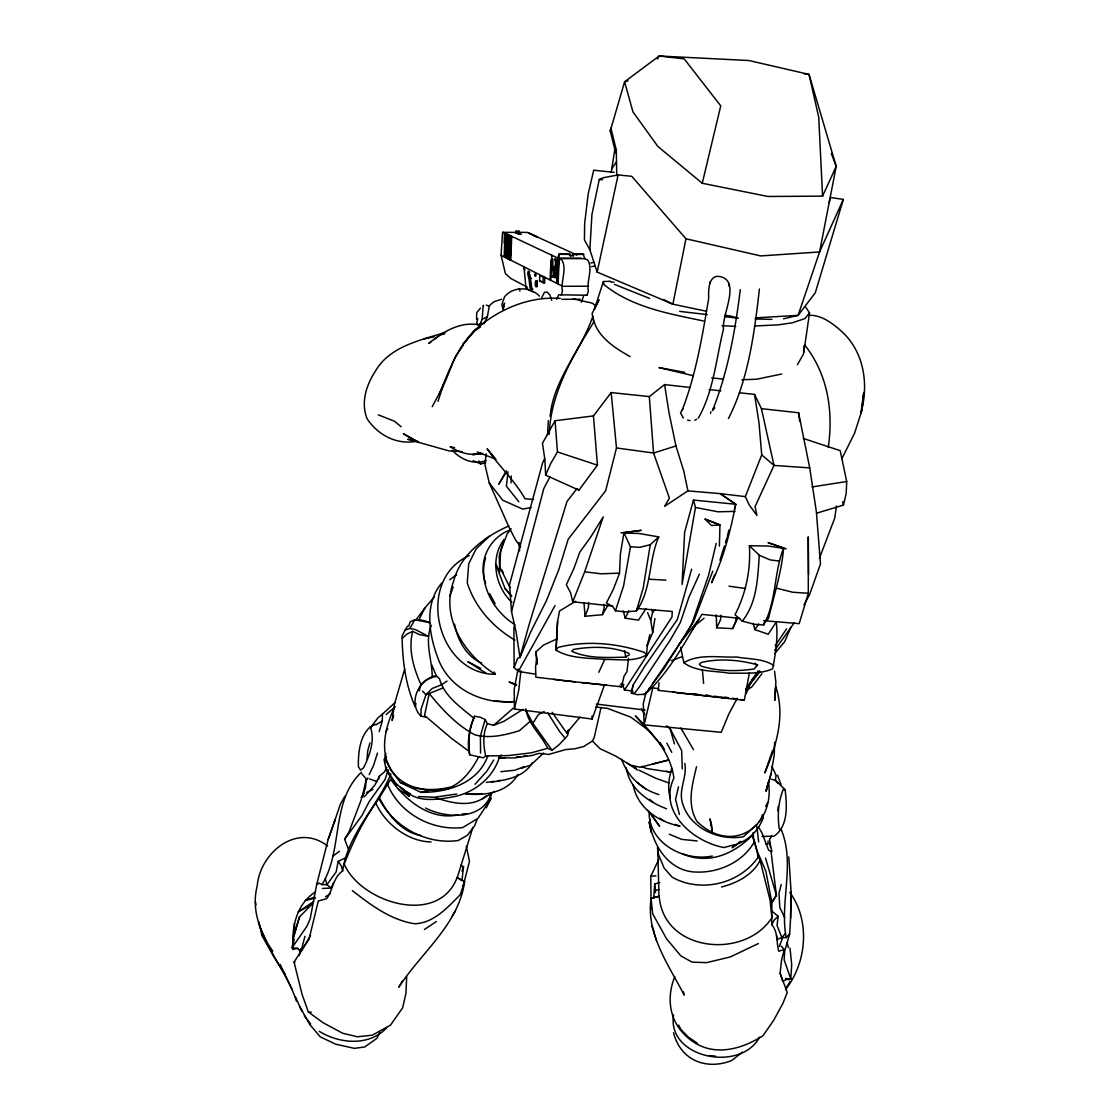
<?xml version="1.0" encoding="UTF-8"?>
<svg xmlns="http://www.w3.org/2000/svg" width="1120" height="1120" viewBox="0 0 1120 1120"><rect width="100%" height="100%" fill="white"/><g stroke="black" fill="none" stroke-linecap="round" stroke-linejoin="round"><path stroke-width="1.5" d="M480.578 753.074L480.41 735.98L485.142 719.53L480.004 717.164L474.628 716.254C469.714 728.154 466.41 742.252 469.714 754.768L483.238 757.82L486.038 755.86M759.402 289.03C754.572 332.066 748.328 379.988 728.42 418.558M554.54 273.756C554.456 283.808 558.852 268.73 555.016 266.392L554.974 277.704L552.664 265.944L552.58 259.014L552.398 265.916L554.512 277.676L553.154 274.12L553.728 267.456M749.378 545.692C750.904 569.576 745.948 593.488 735.028 614.782L742.28 621.138L753.984 624.218L763.63 624.988C776.692 601.076 773.696 572.978 783.58 548.198L768.054 542.598L786.142 548.814L768.404 546.042L749.378 545.692L759.262 555.226L770.168 559.902L778.96 561.036M292.936 942.984C292.152 923.72 298.298 902.664 315.448 891.926M674.814 976.612C666.904 995.792 668.654 1017.954 683.466 1033.452C706.286 1058.008 737.436 1052.016 763 1035.706L773.612 1020.418L783.034 1003.128L787.262 992.376L780.108 973.252L781.578 959.952L784.28 949.592L778.736 951.216C776.258 942.368 778.246 932.064 771.75 924.616L771.862 902.51L765.87 871.22L757.372 851.69L753.606 838.852L753.172 832.636M425.488 717.122L420.966 716.1L421.078 709.17L425.95 694.792L432.18 688.506L441.644 684.698L447.062 681.072M785.624 978.32L788.62 979.79L790.79 978.894L784.154 959.91L784.672 951.202L789.67 933.884L790.594 917.966L791.07 891.632L788.816 856.856M790.594 917.966L791.07 891.632M379.176 731.682L382.27 721.042L382.452 714.112L395.066 702.562M671.734 768.096L670.796 772.24C668.388 780.472 667.758 789.866 670.32 798.098M719.404 546.112L719.936 524.916L705.11 519.106L711.508 525.504L719.936 524.916L705.11 519.106M511.042 482.902L511.238 476M658.784 859.446L650.804 876.246L651.042 909.174M682.234 410.032C696.052 374.248 702.366 335.93 708.708 298.228C708.232 288.848 708.862 272.132 722.75 277.34C739.62 284.298 721.336 316.526 723.52 329.056C716.086 358.638 713.664 391.552 698.278 418.166M476.546 319.326L476.77 312.564L480.452 308.084M774.662 742.196L774.242 755.048L771.022 773.92L766.094 791.014L768.138 782.698M776.58 935.424L777.042 939.568L781.844 937.524L786.198 937.65C779.45 902.02 795.522 863.8 781.2 829.486M527.38 287.196L510.86 278.502L505.442 273.644L501.074 255.29L502.572 232.358L527.338 232.4L576.968 255.08M504.154 243.082L504.546 232.946M504.168 256.858L505.092 233.198M504.966 257.25L505.162 252.182M505.288 248.794L505.694 238.658M505.47 257.502L506.394 233.814M506.268 257.908L506.8 244.356M506.8 258.174L507.738 234.458M507.598 258.58L507.934 250.096M508.41 238.224L508.536 234.836M508.102 258.832L509.04 235.074M508.914 259.238L509.04 255.836M509.516 243.95L509.642 240.548M510.356 235.69L509.418 259.504L510.258 259.924M803.586 352.338L803.838 345.898M510.398 256.522L510.804 246.302M510.944 242.9L511.21 236.096L510.412 236.656M775.418 687.75L774.9 700.364L775.866 682.066L774.536 671.16M406.672 976.794L405.986 993.16L402.64 1007.846L390.446 1025.178L372.4 1035.146L357.588 1036.798L342.79 1033.298L323.162 1022.784L308.35 1011.99L301.952 993.958L294.056 962.038L309.05 939.148L318.29 901.012L326.746 898.632C332.906 889.896 333.242 877.254 342.65 870.982C347.802 833.924 377.174 807.254 390.922 773.892M803.25 438.438L840.196 450.66L846.706 481.53L846.188 493.514L843.43 505.106L816.62 513.184M539.532 281.176L539.77 275.632L544.838 277.396L544.6 282.94L539.532 281.176L541.114 281.162M543.004 282.954L543.242 277.396M550.088 279.958L550.97 259.952M550.746 280.294L551.852 255.262M556.626 283.08L557.914 283.248L556.626 283.08L557.704 259.126L558.67 259.126L558.138 271.11M556.948 283.248L557.704 259.126M557.97 270.172L558.502 258.398M557.662 281.372L557.816 277.956M558.082 283.976L559.216 258.734M619.542 573.146L620.396 553.952L623.938 532.742L641.326 530.334L621.026 532.826L639.478 533.554L658.756 536.914C648.312 560.602 651.868 589.722 636.426 610.974L625.296 611.884L615.454 610.792L612.626 606.522L606.438 602.98L613.424 589.134L619.542 573.146L600.908 573.804L584.696 571.802L572.754 601.776L612.724 606.074M768.124 840.938L767.97 844.186L765.464 843.738M575.638 601.216L559.524 611.044L557.564 621.446L556.052 650.174C570.416 658.798 588.504 657.846 604.744 659.428C618.604 659.288 633.99 662.186 646.52 654.99L647.402 644.784L647.15 645.736L652.708 632.506L654.948 618.506M588.658 602.532L588.392 607.6L585.088 616.28L602.406 614.698L608.062 605.052M557.564 621.446L556.052 650.174L557.998 647.458C586.026 640.234 617.274 643.062 644.518 652.484L646.52 654.99M547.54 434.644L548.324 420.714M706.482 311.234L672.868 304.192L597.156 272.104L589.876 249.704L591.92 214.634L599.284 179.48L603.4 177.716L618.114 174.93L631.764 176.316L685.958 238.77L760.676 255.92L819.574 251.958L843.332 199.402L830.55 197.54L829.052 202.566M828.254 447.44C833.504 410.984 827.82 374.542 804.874 345.156M777.868 810.922L778.176 806.414M759.262 555.226C757.778 577.766 757.106 602.714 742.28 621.138M367.038 759.206L367.71 750.946L369.936 742.91M716.24 614.782L716.66 627.802L732.55 628.642L737.8 617.946M649.124 811.454C648.27 843.234 683.956 861.854 712.334 856.03M720.916 615.286L720.496 619.92L716.66 627.802M749.448 672.588L744.296 700.294L658.308 690.354L659.036 682.794M680.624 647.192L683.816 662.718C696.542 672.196 714.252 670.53 729.274 673.246C743.736 672.77 758.996 674.758 772.618 668.85C775.488 653.968 778.162 638.036 776.328 622.776M740.306 289.674C735.154 330.596 728 372.134 712.488 410.494L714.77 407.764L713.118 408.968M714.588 574.714L711.592 582.75C723.548 558.264 730.492 530.894 735.742 504.266L720.216 493.626L687.904 490.882L664.594 506.352L669.382 498.12L653.562 453.026L649.306 396.592L664.594 384.594L690.326 387.492M550.116 416.276C553.588 378.91 581.434 350.448 592.872 316.148C595.448 335.72 614.348 347.774 630.154 356.622M863.814 392.462L861.812 410.718L854.56 433.258L841.932 458.57M486.164 453.768L484.96 464.674L489.244 482.902L509.334 527.842L515.62 540.078L520.632 546.826M507.99 471.828L506.394 486.192L518.812 501.76M520.898 670.712L518.714 690.41L514.416 709.03L592.144 719.026L604.352 685.272M771.68 910.938L778.12 916.244L777.056 925.526L781.844 937.524L785.274 933.618M293.44 944.44L294.014 939.372M628.516 658.434L626.962 671.594L623.98 676.382L621.6 686.826L561.862 680.456M573.482 255.752L572.838 254.086L573.482 255.752L570.22 255.752L569.576 254.072L559.076 254.058L557.76 258.048M696.514 766.724C692.244 784.868 686.714 803.544 696.808 821.254C732.102 855.876 775.334 826.266 768.46 781.998M393.722 708.988C384.02 730.324 378.056 758.324 396.886 776.874C411.432 791.084 433.104 791.616 451.724 786.758C464.044 780.5 472.416 768.908 478.66 756.896M863.702 392.588L860.902 413.21C869.064 383.964 864.15 350.924 840.35 330.274C831.46 322.504 820.722 314.594 808.318 315.322M557.396 638.736L543.41 645.134L536.032 651.84L536.732 658.574L535.598 666.806L535.822 677.194L575.036 681.814M683.466 991.9L684.236 995.134C668.724 965.062 645.904 933.94 651.07 898.366L653.744 897.806L654.668 884.016L659.694 882.588M805.854 307.328L809.522 312.83L806.89 331.184L803.53 353.962L797.454 364.588M836.472 506.002L834.764 518.014L819.378 558.376M783.58 548.198C781.634 572.376 773.948 595.224 768.488 618.632L764.89 621.166L763.63 624.988M693.462 500.066L695.478 507.472L682.066 584.444L684.614 532.252L693.462 500.066L735.742 504.266L734.342 509.18M710.542 413.392L710.808 411.698M460.754 865.312L463.512 866.726L461.958 880.656L457.254 877.576L464.604 881.622C458.752 924.546 421.078 952.56 398.832 987.21L402.276 981.204M611.212 172.354L615.146 147.28M503.846 307.314L504.546 303.142L503.734 306.194M559.076 254.058L558.95 258.608L584.752 258.65L583.212 254.114L572.838 254.086M623.938 532.742L630.448 546.77L623.602 585.83L615.454 610.792M328.174 839.496L334.978 820.162L328.174 839.496L316.638 884.674L310.198 918.708L307.034 926.072L292.138 947.702L292.866 949.494L297.808 948.206M554.736 259.336L555.086 258.692L554.988 260.834M658.756 536.914L650.258 544.74L643.216 587.916L636.426 610.974M299.292 955.5L300.58 948.822M518.084 669.018L514.192 689.29L514.416 709.03M316.638 884.674L319.018 883.05L322.042 884.576C343.448 849.926 330.386 801.43 361.466 772.212M345.982 857.654L338.24 861.294L336.14 871.92L326.956 884.702L322.042 884.576M431.368 625.338C424.2 642.516 432.488 659.96 432.194 677.614C416.948 681.8 408.688 704.704 420.966 716.1M685.958 238.77L672.868 304.192L663.53 299.558M691.656 569.142L677.32 619.584L644.672 666.4L633.038 685.188L631.414 693.224L637.14 694.666L645.554 694.204L685.692 634.816L691.866 623.77L708.652 575.036L716.198 543.354M477.82 318.598L476.756 322.91L478.562 325.57L480.354 323.386L484.12 323.596L487.396 316.666L489.37 305.676L493.878 301.756L501.648 299.222M415.954 703.57L415.226 706.79C405.258 684.32 402.472 660.212 402.066 635.936L405.104 630.112L409.92 628.46L415.492 629.622L428.498 636.398L419.202 634.522L412.734 631.358C408.002 649.124 413.504 668.22 420.966 684.53L419.202 690.83M610.232 130.984L610.876 128.086L616.308 149.954L615.678 152.936L610.26 131.012L624.596 81.788L659.176 56L748.944 60.522L809.032 74.41L836.22 166.348L819.574 251.958L798.084 315.378L783.524 318.808M600.95 707.924L594.202 737.562L592.368 741.062L583.632 746.55L574.392 748.86L565.824 749.518L548.66 754.446L539.448 753.382M597.156 272.104L618.114 174.93M568.82 730.072L567.574 735.672L559.286 744.52L552.104 750.246L547.722 748.272C541.268 734.846 527.842 724.01 525.784 708.89M737.268 698.208L728.798 714.098L721.224 732.326L644.154 724.878L652.778 687.904L657.804 688.506M727.398 536.396L728.854 530.096M678.482 786.87L675.556 799.316L679.406 814.464M831.292 153.412L836.22 166.348L822.57 196.126L767.97 196.49L702.254 183.26L720.748 105.854L684.194 58.898L659.176 56L657.51 59.052M292.992 938.098L294.182 933.142M652.708 632.506L650.706 620.326L652.638 612.304L654.766 609.882M647.15 645.736L649.866 634.578M646.142 691.992L643.272 703.682L644.154 724.878M469.21 555.618C414.512 579.852 436.478 674.254 495.278 674.31C464.968 655.438 440.244 617.89 453.502 581.56C460.39 554.582 484.512 536.676 508.83 525.966M772.576 750.54L764.806 772.912C776.454 745.836 785.582 715.246 775.6 686.126M781.214 884.52L778.988 893.41L779.786 907.438L784.714 917.728M649.306 396.592L611.17 392.574L616.49 447.972L605.654 490.756L568.19 539.252L558.684 569.982L546.462 600.642L530.922 631.484L519.974 657.398L517.65 658.322L514.122 667.548L518.336 671.44L535.57 674.184M602.406 614.698L604.226 607.502L603.848 604.366M378.672 779.24L379.456 776.132L384.58 771.806L386.666 767.158M651.098 832.202L649.25 822.416L650.062 819.266M313.642 901.628L298.228 911.876L311.64 904.568L299.516 916.916L294.42 932.708L292.138 947.702L297.402 948.444L301 951.468L304.948 936.32M611.17 392.574L593.46 415.912L597.436 465.164L578.928 490.154L577.052 488.544L567.028 501.438L529.354 623.7L519.974 657.398L516.082 631.96L511.518 611.618L543.802 488.572L549.934 476.924M541.702 297.766L544.488 292.264L547.26 292.152L549.906 295.078L551.712 300.272M633.038 685.188L631.414 693.224L634.732 693.014L639.534 686.686L670.46 639.688L680.274 622.65L689.094 596.82L699.412 574.154M299.516 916.916L294.588 934.318L294.392 923.356M766.094 791.014L771.022 773.92M404.684 669.102L394.534 703.808L392.126 720.51L393.652 715.54M514.822 624.666L513.898 627.802L514.122 667.548M408.8 626.206L410.102 621.852L414.722 619.78L428.792 622.37M808.584 574.42L808.262 536.872L808.304 593.292L799.19 623.658L763.56 620.648M843.332 199.402L815.29 292.782L798.084 315.378L755.426 317.842M535.836 273.798L535.906 276.08M536.914 285.698L536.522 286.678A2.954 0.91 89.6 0 1 535.598 286.188L535.304 284.858A3.29 1.008 89.6 0 1 535.43 281.722L535.822 280.756A2.954 0.91 89.6 0 1 536.76 281.232L537.054 282.562M463.092 886.172L469.476 861.322L466.34 846.342M728.784 285.81L729.274 284.27M388.122 769.678L385.07 779.492L369.25 801.5L361.914 815.584L344.652 839.3L348.264 848.848M610.4 281.246L603.4 281.568L594.37 309.344L598.99 299.782L592.116 313.474L593.712 322.14C572.642 356.132 550.578 393.218 549.234 434.308M719.964 560.266L724.43 545.944M725.41 542.766L726.894 537.992M552.734 277.004C551.88 276.64 550.578 275.604 551.824 276.766C553.28 275.366 551.488 277.676 552.748 275.688M377.468 753.074L373.618 765.282L369.152 774.648M557.102 275.59L555.94 277.704L554.666 276.486M457.254 877.576L472.892 827.442M410.522 793.898C396.592 786.898 380.086 770.154 385.882 753.508M438.004 401.324L443.786 383.586M469.714 754.768C468.398 741.902 468.524 728.07 474.628 716.254M464.604 881.622L460.292 894.684C447.636 907.34 433.972 923.062 414.708 923.762C390.81 920.066 370.944 905.128 352.38 890.638M461.986 871.276L463.512 866.726M581.252 302.19L583.492 296.38M782.726 937.398L779.296 946.54M584.696 571.802L603.218 516.894L590.618 537.166L579.81 552.146L574.042 568.12L566.356 584.738L570.542 592.732L572.754 601.776M333.816 823.396L340.34 804.286L344.904 796.194M673.54 1014.958C666.722 1058.232 740.572 1072.848 759.584 1037.162M491.372 792.904C483.644 820.428 446.404 818.72 425.558 808.052M754.544 394.38L761.446 408.674L773.99 465.43L755.062 506.632L756.938 515.452L749.21 504.924L745.318 496.636L761.726 454.86L758.982 422.744L754.544 394.38L739.396 392.784M449.862 596.12L453.208 586.922M485.142 719.53L487.396 723.66C482.552 733.726 483.364 745.304 485.632 755.93L508.102 755.594L531.132 752.864L547.722 748.272M485.562 557.816C478.128 582.666 492.59 610.288 513.744 623.882M476.924 819.924L474.684 825.748L467.278 835.366L458.178 840.518C426.328 844.998 393.512 826.896 378.938 798.462L390.726 779.338C405.65 800.66 430.528 820.806 458.08 814.856M361.382 799.414L349.034 831.838L344.652 839.3M712.754 571.158L693.784 621.166L664.118 668.458L652.624 683.732M499.772 756.028C493.682 777.448 474.712 792.61 453.166 796.852C437.556 799.498 419.384 802.802 406.154 791.7M556.556 299.348L558.796 294.77L587.16 295.26L588.294 291.032C586.348 281.232 593.292 269.052 587.748 260.022L584.864 258.706M438.816 395.15C448.644 371.938 456.932 347.004 475.846 329.28C498.918 309.05 529.228 296.142 560.294 298.41M444.514 383.39L455.14 357.238L463.064 345.394M790.832 627.284L784.7 641.676L774.816 653.45M658.308 690.354L658.658 689.556M322.462 888.468L331.142 888.048L333.354 882.952M578.928 490.154L545.636 475.16L550.676 463.568L557.466 451.948L555.03 420.756L593.46 415.912M732.55 628.642L735.84 621.236L735.728 617.862M409.92 628.46L414.722 619.78M480.354 323.386L482.16 319.382L483.196 305.326L483.63 305.984M765.702 806.568L767.536 802.522M487.802 756.014C477.708 783.454 447.706 792.568 420.938 792.358L400.428 782.53L390.936 770.252L386.218 760.956L386.008 756.49M598.794 672.308L604.744 659.428M762.09 836.472L774.06 836.178C788.55 826.238 786.982 805.07 785.078 789.67L775.446 780.276L771.512 779.338M544.6 458.78L542.514 463.176L509.516 584.738L511.518 611.618M746.032 693.742L752.766 678.622M645.96 608.65L638.47 620.144L625.198 618.142L628.782 610.806M770.392 838.474L771.68 835.884M486.29 807.8L490.798 798.798L490.616 794.178M457.24 877.198C438.76 926.968 360.864 902.79 344.218 864.122C353.29 840.854 364.518 817.964 379.47 797.916C387.94 814.478 401.632 832.51 421.036 835.52M552.174 712.348L566.748 733.012L568.204 730.1M434.378 596.932L424.872 608.006L419.006 619.654L425.894 621.124L430.206 623.252M379.456 776.132L374.878 785.12L364.042 797.034M379.876 1032.542L376.88 1038.338L364.7 1046.99L354.382 1048.362L335.622 1044.162L320.264 1036.854L309.568 1024.268L299.964 1006.81M643.706 694.638L647.22 692.174L649.488 687.89M432.194 406.7L443.884 384.888M537.082 280.756L536.704 281.722A3.29 1.022 89.6 0 0 536.564 284.858L536.858 286.188A2.954 0.91 89.6 0 0 537.068 286.608M771.75 924.616L774.2 920.08L778.12 916.244M794.374 622.608L774.676 650.314M803.95 604.996L809.536 594.72L820.484 563.962L816.368 511.7L809.718 467.88L798.588 412.762L761.446 408.674M739.816 618.394L701.932 614.348C685.412 641.018 670.306 670.824 647.22 692.174M367.164 778.246L365.526 781.242L367.976 778.176M555.03 420.756L542.472 443.268L544.894 459.746L545.636 475.16M506.338 470.904L498.778 484.232L506.618 471.478M555.016 605.626L518.336 671.44M301 951.468L310.534 935.648M532.126 762.874C524.23 777.126 506.128 779.94 491.498 782.194M785.722 988.778L790.132 981.484M405.104 630.112L407.61 625.982M633.094 691.096L624.498 690.074L672 616.938L672.224 611.478L637.042 608.468M493.696 760.06L486.668 771.456L475.006 784.252M552.104 750.246L532.868 723.352L538.384 714.56L544.18 711.55M385.938 731.556L387.702 728.742M452.228 915.978L455.532 910.84M611.744 168.994L616.308 161.98M361.046 797.832L363.986 793.366M490.798 798.798L478.002 818.314L462.756 827.54C431.858 831.124 398.916 813.162 387.422 783.902M441.854 582.904C423.08 605.01 429.422 637.154 439.348 661.794C452.088 690.732 484.12 704.494 514.458 701.512M785.512 989.632C806.834 962.528 810.418 920.654 789.824 892.43M682.5 853.888C708.456 864.934 733.32 854.322 752.108 835.534L754.418 841.666C743.162 861.98 718.956 872.928 696.234 872.074C669.354 871.5 653.562 846.51 649.25 822.416M775.208 645.68L786.562 628.88M657.412 847.756L658.504 854.504L664.146 868.126L672.238 877.254C700.966 893.284 739.83 883.988 758.38 856.856L757.554 854.84L760.116 860.384C752.71 875 736.792 883.078 721.49 886.998M745.738 689.01L758.142 670.852M692.888 629.006L695.8 624.792L704.046 618.226M776.51 621.572L768.236 634.242L754.796 629.608L758.646 624.036M759.612 670.88L750.582 683.186L759.962 671.594M518.014 774.396C507.29 792.918 484.778 795.872 465.346 793.884L481.992 793.856M416.066 619.738L424.872 608.006M370.342 727.888L377.874 717.892L382.452 714.112M761.908 673.708L751.828 686.896L746.34 690.606M756.952 824.446L743.316 836.752C718.774 841.274 689.038 827.848 682.304 802.452C678.496 789.11 687.47 776.72 684.754 763.406M759.08 821.674L761.208 818.902L762.356 814.744L763.252 817.992C758.954 829.094 750.428 838.992 739.06 843.15M786.198 937.65L789.67 933.884M511.126 528.808L507.178 533.89L500.654 550.788L499.702 566.902L510.104 587.734M543.592 753.004L530.74 765.058L521.178 768.376M756.658 665.868L754.264 668.92C736.792 671.58 718.438 671.384 701.428 666.218L699.328 664.216L701.596 662.354C720.118 658.168 739.606 659.904 757.764 664.888L756.658 665.868L755.146 663.068M809.522 312.83L805.014 318.542L792.078 322.868L778.176 324.87L754.446 325.99M679.028 644.252L698.754 619.528M566.748 733.012L580.062 717.038M538.538 753.424L532.238 755.44L514.22 757.918L498.526 757.918L501.466 754.978M489.748 535.892L476.196 548.8L468.72 563.724L467.264 582.778C474.88 607.194 493.094 627.368 514.92 640.108M402.416 638.274L407.064 633.976L412.734 631.358M487.396 723.66L493.598 725.326L513.254 708.232M420.966 684.53L425.964 680.008L433.23 676.032L436.562 676.27L439.53 678.79C444.206 696.276 460.74 707.154 473.942 718.312M530.096 721.378L519.372 730.702C504.98 735.056 489.58 738.962 474.698 734.72C456.638 725.116 442.022 709.38 429.254 693.546L425.95 694.792L422.45 691.04M386.204 714.546L395.318 706.65M683.074 408.506L680.484 412.958L683.368 417.998M555.1 266.728L555.814 259.028L555.898 265.944L557.354 269.934M386.596 1027.866C369.208 1046.5 339.304 1043.882 319.242 1031.282M742.35 1052.156L731.794 1060.5C706.356 1070.538 680.652 1060.5 673.498 1032.738M523.166 709.24L503.986 721.28L493.598 725.326M740.502 841.428L732.13 847.728L741.258 841.568M333.116 856.002L339.416 851.27M435.778 797.804C452.018 803.264 471.996 807.996 486.43 795.83M431.368 341.544L428.806 343.448C442.61 331.912 460.25 321.216 478.94 324.842M433.93 339.626L440.328 334.838L444.794 333.886M449.694 579.74L456.568 574.84M494.648 791.392L482.286 798.938M473.494 331.688L480.62 326.83M325.5 896.784L330.428 893.466M424.396 929.502L436.38 921.522M370.314 726.852C359.646 736.204 358.162 753.074 358.372 766.626L360.486 770.154L363.636 767.76C369.642 755.496 375.312 740.236 370.314 726.852L375.312 724.346M561.33 295.372L562.422 291.116C560.504 281.26 567.28 269.108 561.862 259.98L503.076 232.26M683.816 662.718C699.272 653.38 719.292 657.79 736.596 657.006C749.028 659.246 763 658.392 773.934 665.546M375.9 724.836L382.27 721.042M510.286 529.872C489.006 537.712 477.568 561.834 485.674 583.226M482.16 319.382L487.396 316.666M758.422 943.544L730.324 956.928L706.622 962.64L692.062 962.122L680.904 955.948L666.638 938.924L652.652 913.752L651.07 898.366L659.218 896.224C663.32 952.112 744.562 960.05 771.834 917.784L770.14 900.438L760.116 860.384M625.66 656.712L629.118 655.074L628.95 653.338C611.618 646.128 591.794 646.24 573.468 649.46L571.746 651.28C588.686 659.008 608.384 657.454 626.542 657.146L625.66 656.712L624.54 650.552M366.562 792.47L372.89 789.488M694.722 420.238L696.64 419.37M510.65 236.768L511.728 236.334L510.776 260.176L509.74 259.616M524.048 766.724L514.836 770.238L500.85 771.666M671.16 660.702L681.52 656.95M653.744 897.806L659.218 896.224M314.762 897.134L305.34 900.354L315.546 898.1M442.61 688.058L429.254 693.546L424.522 715.428L451.78 738.584L468.188 750.708M664.594 384.594L669.088 413.168L675.948 445.956L653.562 453.026L616.49 447.972M433.65 677.166L436.562 676.27L431.648 664.748M444.696 332.556C419.524 340.536 389.354 346.57 375.242 371.42C366.156 385.322 360.682 402.612 367.08 418.768C378.056 435.232 397.236 445.326 417.074 441.126M539.518 296.142C530.418 286.566 513.324 286.132 504.616 296.688L501.788 304.724L502.992 308.812M735.154 844.578L723.968 847.518C693.49 842.016 657.776 811.58 673.89 778.134C670.628 752.626 652.512 733.474 635.404 715.82L662.578 746.508M463.4 814.604L466.634 813.764M652.876 763.98L668.542 760.032L640.262 767.256L630.476 765.198L615.706 756.07L600.068 748.692L592.368 741.062M627.984 80.948L624.596 81.788L632.968 111.888L657.874 146.482L702.254 183.26M420.938 792.358L428.848 790.398L448.126 789.082M650.258 544.74L639.534 547.358L630.448 546.77M591.584 266.714L594.678 266M590.8 262.99L594.02 262.248M654.766 890.498L658.98 889.532M424.13 338.912L434.336 336.714M781.69 374.01L756.714 379.218L741.874 379.764M531.02 507.5L522.788 509.152L502.684 500.192L489.244 482.902M473.13 460.628L480.648 463.876L485.688 462.882M486.15 460.656C474.012 465.22 460.656 459.522 452.354 450.324M480.718 453.152C470.204 456.442 458.948 452.256 449.988 446.684L454.594 447.622M811.958 486.934L846.706 481.53M486.374 782.432L494.27 781.242M497.434 780.766L500.584 780.29M461.468 814.352L466.55 813.596M456.75 793.996L434.392 797.272L418.614 796.544M482.524 453.446L472.612 454.636L480.452 453.81M516.53 756.938L519.904 756.588M523.292 756.224L526.666 755.86M650.804 876.246L655.984 875.812M498.526 757.918L504.994 757.708M735.028 511.378L718.088 511.812L695.478 507.472M561.806 299.32L580.006 299.236M529.718 272.132L528.122 271.32L530.068 288.218L532.854 289.184L531.02 288.204L529.788 277.592L528.85 277.592M529.06 271.32L529.284 273.308L528.038 273.308L528.528 277.592L531.468 278.446M588.532 286.216L562.646 286.286L501.074 255.29M569.422 255.388L572.67 255.388M558.88 258.188L581.294 258.23M559.664 254.338L570.192 254.352L570.22 255.752M573.44 254.366L583.828 254.394M531.104 234.178L528.738 233.03M518.406 234.36L517.314 231.126L516.292 230.65L515.312 232.918L520.856 234.374L518.728 230.664M532.812 234.948L532.056 234.556M533.4 235.172L534.17 235.536L533.26 235.522M535.514 236.194L534.758 235.788M536.116 236.404L536.886 236.796L535.962 236.796M728.896 698.362L676.62 692.692M755.16 318.962L771.904 319.368M610.708 282.058L613.956 282.156M722.12 325.682L735.756 326.382M511.812 702.352L493.752 700.714M462.154 451.612L449.092 450.912L407.764 439.306L414.33 439.81M649.208 579.222L665.854 580.132M809.718 467.88L773.99 465.43L761.726 454.86M808.304 593.292L792.666 592.228L776.804 588.238M606.326 685.118L581.84 682.57M693.28 693.798L697.872 694.19M308.35 1011.99L311.304 1012.242M709.296 1055.6L715.47 1056.146M711.69 377.944L723.506 379.092M697.116 840.924L681.814 839.398L669.214 834.204M596.288 704.046L645.106 710.094M599.284 179.48L602.462 179.816M709.086 389.578L720.874 390.824M533.456 499.562L524.944 498.666C514.5 480.13 498.806 466.284 487.13 448.7L494.914 457.94M614.124 172.382L593.684 170.198L588.154 194.138L584.654 223.482L584.444 239.96L589.876 249.704M620.508 684.194L623.896 684.586M595.63 707.014L607.46 708.372L630.784 717.136L648.746 730.478M679.602 311.388L707.238 314.608M724.5 316.624L738.318 318.234M803.992 73.808L809.032 74.41L818.748 117.432L822.57 196.126M745.318 496.636L720.216 493.626L735.742 504.266M377.104 781.606L369.502 778.946M729.036 586.194L745.528 588.476M431.13 841.946C407.764 841.568 384.608 823.578 375.606 802.536M705.726 694.946L709.156 695.436M714.308 696.192L717.752 696.682M724.57 697.116L727.65 697.578M732.284 698.25L735.378 698.712M740.432 699.468L744.296 700.294M721.042 697.172L727.328 698.124M553.77 679.294L560.336 680.316M428.848 790.398L412.02 787.542L400.428 782.53M684.74 372.302L658.966 367.598L693.238 375.704M703.5 320.978C669.116 313.754 631.638 307.3 603.806 284.424L603.4 281.568M687.638 420.168L690.074 420.644M486.374 305.088L489.37 306.376M724.962 315.112L736.736 317.576M729.722 316.344L733.138 317.058M573.216 298.9L592.046 303.086L595.98 305.774M666.064 771.148L670.796 772.24L646.142 768.432L641.564 766.346M785.078 789.67L783.328 789.236C778.26 801.612 777.322 815.71 779.254 828.87L780.99 830.06M294.056 962.038L294.98 962.29M619.22 686.126L621.6 686.826M674.716 824.432L680.064 826.196C658.154 821.856 637.42 807.982 633.066 784.672M557.466 451.948L597.436 465.164M516.32 684.46L509.04 681.968L516.488 685.454M672.812 691.628L675.262 692.482M668.99 782.992L655.9 778.302L638.848 770.126M529.214 233.254L529.998 233.548M477.246 451.976L496.034 459.256M378.266 414.862L394.38 421.176L401.114 426.72M649.712 298.466L614.432 284.382M621.53 759.15C627.746 776.342 641.284 789.404 658.938 794.556M534.17 235.536L532.882 234.934M536.886 236.796L535.612 236.18M518.784 233.422L520.856 234.374M626.248 767.858C629.412 788.928 648.018 801.724 666.54 808.766M586.278 294.826L587.16 295.26M528.038 273.308L529.662 274.134L530.208 278.446M542.276 281.764L544.6 282.94M534.226 235.55L535.262 236.068M531.51 234.304L532.532 234.822M480.802 668.388L467.796 661.64L485.94 673.148M532.896 291.942L526.022 288.302L523.964 266.812L524.818 270.116M530.6 233.884L531.356 234.29M481.684 663.068C466.34 656.544 457.506 639.94 454.538 624.19M398.482 789.208L409.332 796.166L402.528 788.424M659.792 818.202L663.782 820.806M697.214 1043.112L688.394 1037.162L680.89 1029.518L678.65 1025.122M627.69 763.28L637.476 770.07M632.464 765.548L636.286 768.292M637.266 782.446L645.498 788.746M649.488 799.344L653.198 802.228M511.952 602.378C495.39 587.048 489.538 558.292 504.14 539.518L499.226 556.024L499.758 571.844L495.698 564.088L505.036 588.518L511.728 596.316M331.142 888.048L326.956 884.702L325.318 878.752M365.568 778.134L361.9 773.878M327.558 846.006C296.954 822.206 260.05 852.74 257.208 885.892C246.288 928.816 284.102 962.906 296.38 1001.014M666.456 725.788L670.278 729.064L681.66 750.554L682.29 768.824M400.372 787.262L409.332 796.166M547.778 712.936L559.37 731.164L565.362 738.444M505.036 588.518L510.776 594.692M781.102 946.106L784.28 949.592M777.98 783.384L775.446 780.276L776.076 775.362L771.946 766.388M304.234 1015.742L310.702 1024.002M647.78 810.306L659.666 826.364L652.246 815.696M338.24 861.294L341.278 865.858L342.65 870.982M272.818 951.216L267.386 943.04L259.798 926.968L258.846 921.914M285.082 974.148L274.946 958.678L261.772 935.27L259.966 925.386M659.946 742.448L664.44 749.49M387.436 770.378L396.648 785.288M478.87 460.936L480.648 463.876M758.604 827.274L761.866 832.734L768.67 850.304L771.946 851.578L769.832 843.066M680.848 728.056L693.504 749.7M641.354 708.666L644.826 714.658M489.594 593.656L495.068 603.652M666.82 743.19L671.762 752.332M532.868 723.352L525.77 710.052M501.844 569.912L503.258 572.81M280.154 964.432L292.04 989.31M494.186 671.986L495.278 674.31M295.554 997.066L301.658 1010.996M647.612 612.654L650.706 620.326M777.518 775.222L781.004 784.532M622.09 683.2L624.498 690.074M651.98 925.96L653.912 931.56M780.22 973.476L782.726 981.372L787.276 979.09L790.79 978.894L791.714 964.656L789.992 948.122M675.948 445.956L683.816 471.268L687.904 490.882M519.176 288.624L519.918 291.046M653.912 932.204L656.488 940.534M765.548 858.13L776.412 895.258L771.862 902.51L776.412 895.258L771.12 852.166M651.784 609.378L652.638 612.304M754.418 841.666L758.38 856.856M670.278 729.064L674.436 743.946M623.224 610.932L625.198 618.142M753.34 623.392L754.796 629.608M787.22 942.62L788.326 947.59M842.716 501.704L843.43 505.106M255.458 901.698L255.976 905.072M531.916 289.184L530.25 276.29M384.09 759.066L384.566 762.552M798.588 412.762L799.652 421.344M756.868 826.336L758.646 841.96M710.15 281.582L710.332 283.22M654.668 884.016L655.564 892.528M769.594 838.978L770.448 847.238M702.366 669.774L703.612 683.452M657.804 849.156L658.938 896M583.926 602.434L585.088 616.28M536.032 651.84L536.886 664.426L536.732 658.574M519.05 542.416L519.61 550.802M591.99 715.96L592.144 719.026M503.342 307.678L503.398 310.1M616.308 149.954L616.742 175.644M537.194 282.632A3.29 1.008 89.6 0 1 537.068 285.782M534.73 274.666C535.276 279.076 535.85 271.208 534.73 274.666M366.184 779.674L365.526 787.528L361.984 797.86L366.184 779.674M472.388 333.298L462.784 344.694L475.846 329.28L472.388 333.298M418.852 442.4L403.536 433.874L418.852 442.4M711.578 825.468L710.01 818.832L712.264 831.824L711.578 825.468"/></g></svg>
